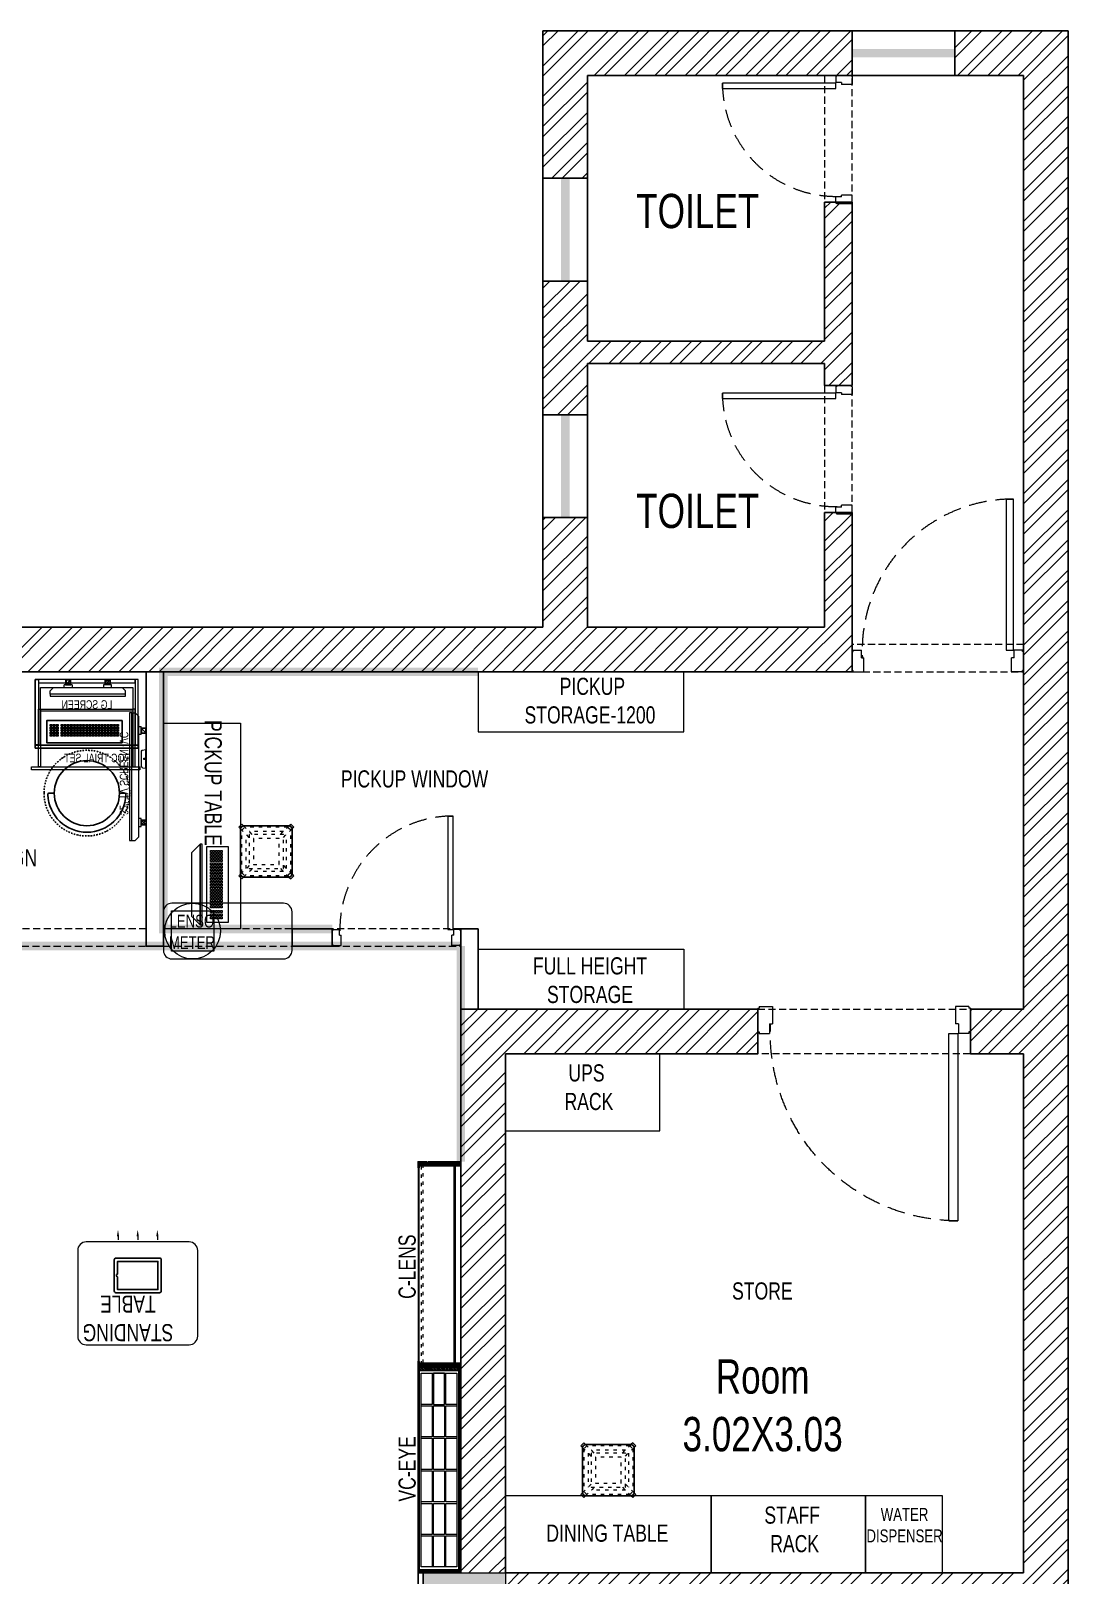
# Model space of a CAD drawing. Header units: feet. Extents: x 9587740 to 9600177, y -6873744 to -6856332.
# Drawn here: x 9594127 to 9600177, y -6865343 to -6856332 of the extents above; entities that cross this region are included whole.
import ezdxf
from ezdxf.enums import TextEntityAlignment as Align

# ---------------------------------------------------------------- set-up
doc = ezdxf.new("R2010")
doc.units = ezdxf.units.FT
doc.header["$LTSCALE"] = 33
doc.header["$MEASUREMENT"] = 0
for name, pattern in [('a_p6_plan_L18$0$HIDDEN', [0.375, 0.25, -0.125]), ('ACAD_ISO03W100', [30, 12, -18]), ('DASHDOT2', [0.5, 0.25, -0.125, 0, -0.125]), ('HIDDEN', [9.525, 6.35, -3.175]), ('HIDDEN2', [4.7625, 3.175, -1.5875])]:
    doc.linetypes.add(name, pattern=pattern)
for name, color, linetype, lineweight in [('A-COL', 243, 'Continuous', 9), ('column hatch', 5, 'Continuous', 0), ('Door', 2, 'Continuous', 13), ('Floor-Unit', 1, 'Continuous', 13), ('LENS-DIM', 252, 'Continuous', 5), ('LENS-DOOR', 34, 'Continuous', 20), ('LENS-FURNITURE', 13, 'Continuous', 9), ('LENS-PARTITION', 21, 'Continuous', 25), ('LENS-TEXT', 31, 'Continuous', 5), ('LENS_CURTAIN', 5, 'a_p6_plan_L18$0$HIDDEN', 9), ('LENS_PARTITION', 21, 'Continuous', 25), ('LK-EQPMT', 3, 'Continuous', 18), ('LK-FF&E FLOOR', 1, 'Continuous', 9), ('LK-FF&E WALL', 1, 'Continuous', 9), ('LK-FLUTTED FINISH', 20, 'Continuous', 30), ('LK-IT', 3, 'Continuous', 18), ('LK-MIRROR', 133, 'Continuous', 13), ('LK-TILES FINISH', 251, 'Continuous', 5), ('LN-ELEVATION-1', 81, 'Continuous', 25), ('LN-ELEVATION-2', 103, 'Continuous', 20), ('LN-ELEVATION-3', 125, 'Continuous', 18), ('LN-ELEVATION-4', 145, 'Continuous', 13), ('LN-ELEVATION-5', 167, 'Continuous', 5), ('LN-HATCH', 251, 'Continuous', 0), ('PLANO-CARPET', 3, 'Continuous', 18), ('PLANO-TXT', 252, 'Continuous', 5), ('TEXT', 1, 'Continuous', 0), ('TV', 92, 'Continuous', 18)]:
    doc.layers.add(name, color=color, linetype=linetype, lineweight=lineweight)
doc.layers.add('A-WALL', color=1, linetype='Continuous')
doc.styles.add('LK TXT', font='GILC____.TTF', dxfattribs={"height": 100})
doc.styles.get("Standard").update_dxf_attribs({"font": 'GILC____.TTF'})
pattern_1 = [(45, (7858054.0837, 3504049.203), (-4.4901280605, 4.4901280605), [])]

# ---------------------------------------------------------------- blocks, each defined once
blk = doc.blocks.new('CLENS 600 TYPE 6')
at = {"layer": 'LN-ELEVATION-1', "ltscale": 0.5}
blk.add_lwpolyline([(130, -225), (-130, -225, -0.414214), (-150, -205), (-150, 55, -0.414214), (-130, 75), (130, 75, -0.414214), (150, 55), (150, -205, -0.414214)], format="xyb", close=True, dxfattribs=at)
at = {"layer": 'LN-ELEVATION-3', "linetype": 'ACAD_ISO03W100', "ltscale": 0.05}
for p, q in [((-100, 7.3), (-142.4, 49.7)), ((-142.4, -199.7), (-142.4, 49.7)), ((-82.3, 25), (-124.7, 67.4)), ((124.7, 67.4), (-124.7, 67.4)), ((-117.4, -174.7), (-117.4, 24.7)), ((99.7, 42.4), (-99.7, 42.4)), ((82.3, 25), (124.7, 67.4)), ((100, 7.3), (142.4, 49.7)), ((117.4, -174.7), (117.4, 24.7)), ((142.4, -199.7), (142.4, 49.7)), ((-100, -157.3), (-142.4, -199.7)), ((-82.3, -175), (-124.7, -217.4)), ((82.3, -175), (124.7, -217.4)), ((100, -157.3), (142.4, -199.7)), ((124.7, -217.4), (-124.7, -217.4)), ((99.7, -192.4), (-99.7, -192.4))]:
    blk.add_line(p, q, dxfattribs=at)
for points in [[(-132.2, 74.9), (-124.7, 67.4), (-142.4, 49.7), (-149.9, 57.2)], [(132.2, 74.9), (124.7, 67.4), (142.4, 49.7), (149.9, 57.2)], [(-132.2, -224.9), (-124.7, -217.4), (-142.4, -199.7), (-149.9, -207.2)], [(132.2, -224.9), (124.7, -217.4), (142.4, -199.7), (149.9, -207.2)]]:
    blk.add_lwpolyline(points, dxfattribs=at)
for points in [[(100, -175), (-100, -175), (-100, 25), (100, 25)], [(75, -150), (-75, -150), (-75, 0), (75, 0)]]:
    blk.add_lwpolyline(points, close=True, dxfattribs=at)
at = {"layer": 'LN-ELEVATION-5', "ltscale": 0.5}
for points in [[(-149.9, 57.2), (-160.1, 67.4), (-142.4, 85.1), (-132.2, 74.9)], [(149.9, 57.2), (160.1, 67.4), (142.4, 85.1), (132.2, 74.9)], [(-149.9, -207.2), (-160.1, -217.4), (-142.4, -235.1), (-132.2, -224.9)], [(149.9, -207.2), (160.1, -217.4), (142.4, -235.1), (132.2, -224.9)]]:
    blk.add_lwpolyline(points, dxfattribs=at)
blk = doc.blocks.new('*U47')
at = {"layer": 'LENS-DOOR'}
for p, q in [((548096.6, 1779471.5), (548096.6, 1778589.6)), ((548096.6, 1779471.5), (548138.2, 1779471.5)), ((548138.2, 1778589.6), (548138.2, 1779471.5)), ((547197.3, 1778582.7), (547204.2, 1778582.7)), ((547197.3, 1778470.1), (547197.3, 1778582.7)), ((547204.2, 1778589.6), (547252.8, 1778589.6)), ((547204.2, 1778582.7), (547204.2, 1778589.6)), ((547252.8, 1778544.5), (547252.8, 1778589.6)), ((548096.6, 1778589.6), (548138.2, 1778589.6)), ((548190.3, 1778589.6), (548141.7, 1778589.6)), ((548141.7, 1778544.5), (548141.7, 1778589.6)), ((548190.3, 1778582.7), (548190.3, 1778589.6)), ((548197.3, 1778582.7), (548190.3, 1778582.7)), ((548197.3, 1778470.1), (548197.3, 1778582.7)), ((547252.8, 1778544.5), (547266.7, 1778544.5)), ((547266.7, 1778463.1), (547266.7, 1778544.5)), ((548127.8, 1778463.1), (548127.8, 1778544.5)), ((548141.7, 1778544.5), (548127.8, 1778544.5)), ((547197.3, 1778470.1), (547204.2, 1778470.1)), ((547204.2, 1778463.1), (547204.2, 1778470.1)), ((547204.2, 1778463.1), (547266.7, 1778463.1)), ((548190.3, 1778463.1), (548127.8, 1778463.1)), ((548190.3, 1778463.1), (548190.3, 1778470.1)), ((548197.3, 1778470.1), (548190.3, 1778470.1))]:
    blk.add_line(p, q, dxfattribs=at)
at = {"layer": 'LENS-DOOR', "color": 7, "linetype": 'HIDDEN2'}
blk.add_ellipse((548138.2, 1778589.6), major_axis=(-881.9, 0), ratio=1, start_param=-1.570791, end_param=0.051209, dxfattribs=at)
blk = doc.blocks.new('*U40')
at = {"layer": 'LENS-DOOR'}
for p, q in [((548121.7, 1779235.3), (548121.7, 1778573.8)), ((548121.7, 1779235.3), (548153, 1779235.3)), ((548153, 1778573.8), (548153, 1779235.3)), ((547447.3, 1778568.6), (547452.5, 1778568.6)), ((547447.3, 1778484.1), (547447.3, 1778568.6)), ((547452.5, 1778573.8), (547488.9, 1778573.8)), ((547452.5, 1778568.6), (547452.5, 1778573.8)), ((547488.9, 1778539.9), (547488.9, 1778573.8)), ((548121.7, 1778573.8), (548153, 1778573.8)), ((548192.1, 1778573.8), (548155.6, 1778573.8)), ((548155.6, 1778539.9), (548155.6, 1778573.8)), ((548192.1, 1778568.6), (548192.1, 1778573.8)), ((548197.3, 1778568.6), (548192.1, 1778568.6)), ((548197.3, 1778484.1), (548197.3, 1778568.6)), ((547447.3, 1778484.1), (547452.5, 1778484.1)), ((547452.5, 1778478.9), (547452.5, 1778484.1)), ((547452.5, 1778478.9), (547499.3, 1778478.9)), ((547488.9, 1778539.9), (547499.3, 1778539.9)), ((547499.3, 1778478.9), (547499.3, 1778539.9)), ((548145.2, 1778478.9), (548145.2, 1778539.9)), ((548155.6, 1778539.9), (548145.2, 1778539.9)), ((548192.1, 1778478.9), (548145.2, 1778478.9)), ((548192.1, 1778478.9), (548192.1, 1778484.1)), ((548197.3, 1778484.1), (548192.1, 1778484.1))]:
    blk.add_line(p, q, dxfattribs=at)
at = {"layer": 'LENS-DOOR', "color": 7, "linetype": 'HIDDEN2'}
blk.add_ellipse((548153, 1778573.8), major_axis=(-661.5, 0), ratio=1, start_param=-1.570791, end_param=0.051209, dxfattribs=at)
blk = doc.blocks.new('*U44')
at = {"layer": 'LENS-DOOR'}
for p, q in [((548072.4, 1779698.4), (548072.4, 1778604.8)), ((548072.4, 1779698.4), (548124.1, 1779698.4)), ((548124.1, 1778604.8), (548124.1, 1779698.4)), ((546957.3, 1778596.2), (546965.9, 1778596.2)), ((546957.3, 1778456.5), (546957.3, 1778596.2)), ((546965.9, 1778604.8), (547026.2, 1778604.8)), ((546965.9, 1778596.2), (546965.9, 1778604.8)), ((547026.2, 1778548.8), (547026.2, 1778604.8)), ((548072.4, 1778604.8), (548124.1, 1778604.8)), ((548188.7, 1778604.8), (548128.4, 1778604.8)), ((548128.4, 1778548.8), (548128.4, 1778604.8)), ((548188.7, 1778596.2), (548188.7, 1778604.8)), ((548197.3, 1778596.2), (548188.7, 1778596.2)), ((548197.3, 1778456.5), (548197.3, 1778596.2)), ((547026.2, 1778548.8), (547043.4, 1778548.8)), ((547043.4, 1778447.9), (547043.4, 1778548.8)), ((548111.2, 1778447.9), (548111.2, 1778548.8)), ((548128.4, 1778548.8), (548111.2, 1778548.8)), ((546957.3, 1778456.5), (546965.9, 1778456.5)), ((546965.9, 1778447.9), (546965.9, 1778456.5)), ((546965.9, 1778447.9), (547043.4, 1778447.9)), ((548188.7, 1778447.9), (548111.2, 1778447.9)), ((548188.7, 1778447.9), (548188.7, 1778456.5)), ((548197.3, 1778456.5), (548188.7, 1778456.5))]:
    blk.add_line(p, q, dxfattribs=at)
at = {"layer": 'LENS-DOOR', "color": 7, "linetype": 'HIDDEN2'}
blk.add_ellipse((548124.1, 1778604.8), major_axis=(-1093.6, 0), ratio=1, start_param=-1.570791, end_param=0.051209, dxfattribs=at)
blk = doc.blocks.new('A$Ced7cbed3')
at = {"layer": 'column hatch'}
h = blk.add_hatch(color=8, dxfattribs=at)
h.dxf.hatch_style = 1
h.paths.add_polyline_path([(-5547.3, 3367.6), (-6047.3, 3367.6), (-6047.3, 3087.6), (-5547.3, 3087.6)])
h.paths.add_polyline_path([(3107.7, 3367.6), (2627.7, 3367.6), (2627.7, 3087.6), (3107.7, 3087.6)])
h.paths.add_polyline_path([(-5557.3, -2154.4), (-6047.3, -2154.4), (-6047.3, -2414.4), (-5557.3, -2414.4)])
h.paths.add_polyline_path([(52.7, -2154.4), (-687.3, -2154.4), (-687.3, -2414.4), (52.7, -2414.4)])
h.paths.add_polyline_path([(3107.7, -2154.4), (2847.7, -2154.4), (2847.7, -2414.4), (3107.7, -2414.4)])
at = {"layer": 'LN-HATCH'}
h = blk.add_hatch(dxfattribs=at)
h.set_pattern_fill('ANSI32', color=256, scale=333, angle=180)
h.set_pattern_definition([(225, (-11393600.74, 5501111.13), (88.2999593, -88.2999593), []), (225, (-11393659.6, 5501111.13), (88.2999593, -88.2999593), [])])
h.paths.add_polyline_path([(-5787.3, 3087.6), (-6047.3, 3087.6), (-6047.3, -2154.4), (-5787.3, -2154.4)])
h.paths.add_polyline_path([(5129.7, 9545.6), (5034.9, 9545.6), (5034.9, 9555.6), (4969.7, 9555.6), (4969.7, 8885.6), (3586.7, 8885.6), (3586.7, 9525.6), (3326.7, 9525.6), (3326.7, 8885.6), (-6047.3, 8885.6), (-6047.3, 3367.6), (-5787.3, 3367.6), (-5787.3, 8625.6), (5129.7, 8625.6), (5129.7, 8745.2)])
h.paths.add_polyline_path([(3107.7, 6397.6), (4579.7, 6397.6), (4579.7, 6657.6), (2847.7, 6657.6), (2847.7, 3367.6), (3107.7, 3367.6)], flags=17)
h.paths.add_polyline_path([(6389.7, 12365.6), (5729.7, 12365.6), (5729.7, 12105.6), (6129.7, 12105.6), (6129.7, 6657.6), (5819.7, 6657.6), (5819.7, 6397.6), (6129.7, 6397.6), (6129.7, 3367.6), (3107.7, 3367.6), (3107.7, 3087.6), (6389.7, 3087.6)])
h.paths.add_polyline_path([(3586.7, 12105.6), (5129.7, 12105.6), (5129.7, 12365.6), (3326.7, 12365.6), (3326.7, 11505.6), (3586.7, 11505.6)], flags=17)
h.paths.add_polyline_path([(3586.7, 10905.6), (3326.7, 10905.6), (3326.7, 10125.6), (3586.7, 10125.6), (3586.7, 10425.6), (4969.7, 10425.6), (4969.7, 10295.6), (5129.7, 10295.6), (5129.7, 11355.6), (5034.9, 11355.6), (5034.9, 11365.6), (4969.7, 11365.6), (4969.7, 10555.6), (3586.7, 10555.6)], flags=17)
at = {"layer": 'A-COL'}
blk.add_lwpolyline([(3107.7, 3087.6), (2627.7, 3087.6), (2627.7, 3367.6), (3107.7, 3367.6)], close=True, dxfattribs=at)
at = {"layer": 'A-WALL'}
for p, q in [((3326.7, 11505.6), (3326.7, 12365.6)), ((5129.7, 12365.6), (3326.7, 12365.6)), ((5129.7, 12105.6), (5129.7, 12365.6)), ((5129.7, 12365.6), (5729.7, 12365.6)), ((6389.7, 12365.6), (5729.7, 12365.6)), ((5729.7, 12105.6), (5729.7, 12365.6)), ((6389.7, 3087.6), (6389.7, 12365.6)), ((3586.7, 11505.6), (3586.7, 12105.6)), ((5129.7, 12105.6), (3586.7, 12105.6)), ((5129.7, 12105.6), (5729.7, 12105.6)), ((6129.7, 12105.6), (5729.7, 12105.6)), ((6129.7, 6657.6), (6129.7, 12105.6)), ((3586.7, 11505.6), (3326.7, 11505.6)), ((3326.7, 10905.6), (3326.7, 11505.6)), ((3586.7, 10905.6), (3586.7, 11505.6)), ((4969.7, 10555.6), (4969.7, 11365.6)), ((5129.7, 11365.6), (4969.7, 11365.6)), ((5129.7, 10295.6), (5129.7, 11365.6)), ((3326.7, 10125.6), (3326.7, 10905.6)), ((3586.7, 10905.6), (3326.7, 10905.6)), ((3586.7, 10555.6), (3586.7, 10905.6)), ((4969.7, 10555.6), (3586.7, 10555.6)), ((3586.7, 10125.6), (3586.7, 10425.6)), ((4969.7, 10425.6), (3586.7, 10425.6)), ((4969.7, 10295.6), (4969.7, 10425.6)), ((5129.7, 10295.6), (4969.7, 10295.6)), ((3586.7, 10125.6), (3326.7, 10125.6)), ((3326.7, 9525.6), (3326.7, 10125.6)), ((3586.7, 9525.6), (3586.7, 10125.6)), ((4969.7, 8885.6), (4969.7, 9555.6)), ((5129.7, 9555.6), (4969.7, 9555.6)), ((5129.7, 8625.6), (5129.7, 9555.6)), ((3326.7, 8885.6), (3326.7, 9525.6)), ((3586.7, 9525.6), (3326.7, 9525.6)), ((3586.7, 8885.6), (3586.7, 9525.6)), ((3326.7, 8885.6), (-6047.3, 8885.6)), ((4969.7, 8885.6), (3586.7, 8885.6)), ((5129.7, 8625.6), (-5787.3, 8625.6)), ((2847.7, 3367.6), (2847.7, 6657.6)), ((2847.7, 6657.6), (4579.7, 6657.6)), ((4579.7, 6397.6), (4579.7, 6657.6)), ((5819.7, 6657.6), (6129.7, 6657.6)), ((5819.7, 6397.6), (5819.7, 6657.6)), ((3107.7, 3367.6), (3107.7, 6397.6)), ((3107.7, 6397.6), (4579.7, 6397.6)), ((5819.7, 6397.6), (6129.7, 6397.6)), ((6129.7, 3367.6), (6129.7, 6397.6)), ((3107.7, 3367.6), (6129.7, 3367.6))]:
    blk.add_line(p, q, dxfattribs=at)
at = {"layer": 'A-WALL', "const_width": 50}
for points in [[(5129.7, 12235.6), (5729.7, 12235.6)], [(3456.7, 11505.6), (3456.7, 10905.6)], [(3456.7, 10125.6), (3456.7, 9525.6)]]:
    blk.add_lwpolyline(points, dxfattribs=at)
at = {"layer": 'LENS_CURTAIN', "ltscale": 5}
for points in [[(4969.7, 11365.6), (5129.7, 11365.6), (5129.7, 12105.6), (4969.7, 12105.6)], [(4969.7, 9555.6), (5129.7, 9555.6), (5129.7, 10295.6), (4969.7, 10295.6)], [(5129.7, 8785.6), (5129.7, 8625.6), (6129.7, 8625.6), (6129.7, 8785.6)], [(4579.7, 6397.6), (4579.7, 6657.6), (5819.7, 6657.6), (5819.7, 6397.6)]]:
    blk.add_lwpolyline(points, close=True, dxfattribs=at)
at = {"layer": 'Door', "rotation": 90}
for p in [(1783608.7, -536091.6), (1783608.7, -537901.6)]:
    blk.add_blockref('*U40', p, dxfattribs=at)
at = {"layer": 'Door'}
blk.add_blockref('*U47', (-542067.5, -1769837.5), dxfattribs=at)
at = {"layer": 'Door', "xscale": -1, "rotation": 180}
blk.add_blockref('*U44', (-542377.5, 1785120.7), dxfattribs=at)
at = {"layer": 'TEXT'}
for s, p in [('TOILET', (4229.2, 11214.6)), ('TOILET', (4229.2, 9465)), ('Room', (4607.9, 4414.1)), ('3.02X3.03', (4607.9, 4077.9))]:
    blk.add_text(s, height=200, dxfattribs=at).set_placement(p, align=Align.CENTER)
blk = doc.blocks.new('VC HD 1200')
at = {"layer": 'LN-HATCH', "ltscale": 0.5}
h = blk.add_hatch(dxfattribs=at)
h.set_pattern_fill('ANSI31', color=256, scale=2)
h.set_pattern_definition([(45, (3760859.753, 1795248.936), (-4.490128061, 4.490128061), [])])
h.paths.add_polyline_path([(-1200, 250), (-1200, 60), (-1194, 60), (-1194, 50), (-1200, 50), (-1200, 6), (-1182, 6), (-1182, 250)])
h = blk.add_hatch(dxfattribs=at)
h.set_pattern_fill('ANSI31', color=256, scale=2)
h.set_pattern_definition(pattern_1)
h.paths.add_polyline_path([(0, 250), (0, 60), (-6, 60), (-6, 50), (0, 50), (0, 6), (-18, 6), (-18, 250)])
h = blk.add_hatch(dxfattribs=at)
h.set_pattern_fill('ANSI31', color=256, scale=2)
h.set_pattern_definition([(45, (7858047.0837, 3504049.203), (-4.4901280605, 4.4901280605), [])])
h.paths.add_polyline_path([(-1165, 6), (-1165, 0), (-1200, 0), (-1200, 6)])
h = blk.add_hatch(dxfattribs=at)
h.set_pattern_fill('ANSI31', color=256, scale=2)
h.set_pattern_definition(pattern_1)
h.paths.add_polyline_path([(-28, 6), (-28, 0), (0, 0), (0, 6)])
at = {"layer": 'LN-ELEVATION-1', "ltscale": 0.5}
for points in [[(-1200, 250), (-1200, 60), (-1194, 60), (-1194, 50), (-1200, 50), (-1200, 6), (-1182, 6), (-1182, 250)], [(-18, 238), (-1182, 238), (-1182, 244), (-18, 244)], [(0, 250), (0, 60), (-6, 60), (-6, 50), (0, 50), (0, 6), (-18, 6), (-18, 250)], [(-1165, 6), (-1165, 0), (-1200, 0), (-1200, 6)], [(-35, 6), (-35, 0), (0, 0), (0, 6)]]:
    blk.add_lwpolyline(points, close=True, dxfattribs=at)
at = {"layer": 'LN-ELEVATION-3', "ltscale": 0.5}
for p, q in [((-1182, 250), (-18, 250)), ((-1165, 6), (-35, 6)), ((-35, 0), (-1165, 0))]:
    blk.add_line(p, q, dxfattribs=at)
for points in [[(-1165, 226), (-35, 226), (-35, 18), (-1165, 18)], [(-1165, 226), (-983.3, 226), (-983.3, 162), (-1165, 162)], [(-975.3, 226), (-793.7, 226), (-793.7, 162), (-975.3, 162)], [(-785.7, 226), (-604, 226), (-604, 162), (-785.7, 162)], [(-596, 226), (-414.3, 226), (-414.3, 162), (-596, 162)], [(-406.3, 226), (-224.7, 226), (-224.7, 162), (-406.3, 162)], [(-216.7, 226), (-35, 226), (-35, 162), (-216.7, 162)], [(-1165, 90), (-983.3, 90), (-983.3, 154), (-1165, 154)], [(-975.3, 154), (-793.7, 154), (-793.7, 90), (-975.3, 90)], [(-785.7, 154), (-604, 154), (-604, 90), (-785.7, 90)], [(-596, 154), (-414.3, 154), (-414.3, 90), (-596, 90)], [(-406.3, 154), (-224.7, 154), (-224.7, 90), (-406.3, 90)], [(-216.7, 154), (-35, 154), (-35, 90), (-216.7, 90)], [(-1165, 82), (-983.3, 82), (-983.3, 18), (-1165, 18)], [(-975.3, 82), (-793.7, 82), (-793.7, 18), (-975.3, 18)], [(-785.7, 82), (-604, 82), (-604, 18), (-785.7, 18)], [(-596, 82), (-414.3, 82), (-414.3, 18), (-596, 18)], [(-406.3, 82), (-224.7, 82), (-224.7, 18), (-406.3, 18)], [(-216.7, 82), (-35, 82), (-35, 18), (-216.7, 18)]]:
    blk.add_lwpolyline(points, close=True, dxfattribs=at)
blk = doc.blocks.new('JJ SH 1200')
at = {"layer": 'LN-HATCH', "ltscale": 0.5}
h = blk.add_hatch(dxfattribs=at)
h.set_pattern_fill('ANSI31', color=256, scale=2)
h.set_pattern_definition([(45, (4097187.331, 1708800.267), (-4.4901280605, 4.4901280605), [])])
h.paths.add_polyline_path([(792.1, 220), (792.1, 30), (786.1, 30), (786.1, 20), (792.1, 20), (792.1, -24), (767.1, -24), (767.1, 220)])
h.paths.add_polyline_path([(-382.9, 180), (767.1, 180), (767.1, 186), (-382.9, 186)])
h.paths.add_polyline_path([(757.1, -24), (757.1, -30), (792.1, -30), (792.1, -24)])
h.paths.add_polyline_path([(-407.9, 220), (-407.9, 30), (-401.9, 30), (-401.9, 20), (-407.9, 20), (-407.9, -24), (-382.9, -24), (-382.9, 220)])
h.paths.add_polyline_path([(-372.9, -24), (-372.9, -30), (-407.9, -30), (-407.9, -24)])
at = {"layer": 'LN-ELEVATION-1', "ltscale": 0.5}
for points in [[(-407.9, 220), (-407.9, 30), (-401.9, 30), (-401.9, 20), (-407.9, 20), (-407.9, -24), (-382.9, -24), (-382.9, 220)], [(-382.9, 180), (767.1, 180), (767.1, 186), (-382.9, 186)], [(792.1, 220), (792.1, 30), (786.1, 30), (786.1, 20), (792.1, 20), (792.1, -24), (767.1, -24), (767.1, 220)], [(-372.9, -24), (-372.9, -30), (-407.9, -30), (-407.9, -24)], [(757.1, -24), (757.1, -30), (792.1, -30), (792.1, -24)]]:
    blk.add_lwpolyline(points, close=True, dxfattribs=at)
at = {"layer": 'LN-ELEVATION-3', "ltscale": 0.5}
for p, q in [((767.1, 220), (-382.9, 220)), ((757.1, -24), (-372.9, -24)), ((-372.9, -30), (757.1, -30))]:
    blk.add_line(p, q, dxfattribs=at)
at = {"layer": 'LN-ELEVATION-4', "linetype": 'ACAD_ISO03W100', "ltscale": 0.05}
blk.add_lwpolyline([(767.1, 0), (-382.9, 0), (-382.9, -12), (767.1, -12)], close=True, dxfattribs=at)
blk = doc.blocks.new('*U23')
at = {"layer": 'LK-EQPMT', "ltscale": 12}
blk.add_lwpolyline([(6, 4.9), (-6, 4.9), (-6, -4.9), (6, -4.9)], close=True, dxfattribs=at)
blk = doc.blocks.new('*U24')
at = {"color": 0, "linetype": 'ByBlock', "lineweight": -2}
for p in [(0, 0), (18, 0), (35.9, 0), (53.9, 0), (71.8, 0), (89.8, 0), (107.8, 0), (125.7, 0), (143.7, 0), (161.6, 0), (179.6, 0), (197.6, 0), (215.5, 0), (233.5, 0), (251.4, 0), (269.4, 0), (287.4, 0), (305.3, 0), (323.3, 0), (0, -14.7), (0, -29.5), (0, -44.2), (0, -59), (18, -14.7), (18, -29.5), (18, -44.2), (18, -59), (35.9, -14.7), (35.9, -29.5), (35.9, -44.2), (35.9, -59), (53.9, -14.7), (53.9, -29.5), (53.9, -44.2), (53.9, -59), (71.8, -14.7), (71.8, -29.5), (71.8, -44.2), (71.8, -59), (89.8, -14.7), (89.8, -29.5), (89.8, -44.2), (89.8, -59), (107.8, -14.7), (107.8, -29.5), (107.8, -44.2), (107.8, -59), (125.7, -14.7), (125.7, -29.5), (125.7, -44.2), (125.7, -59), (143.7, -14.7), (143.7, -29.5), (143.7, -44.2), (143.7, -59), (161.6, -14.7), (161.6, -29.5), (161.6, -44.2), (161.6, -59), (179.6, -14.7), (179.6, -29.5), (179.6, -44.2), (179.6, -59), (197.6, -14.7), (197.6, -29.5), (197.6, -44.2), (197.6, -59), (215.5, -14.7), (215.5, -29.5), (215.5, -44.2), (215.5, -59), (233.5, -14.7), (233.5, -29.5), (233.5, -44.2), (233.5, -59), (251.4, -14.7), (251.4, -29.5), (251.4, -44.2), (251.4, -59), (269.4, -14.7), (269.4, -29.5), (269.4, -44.2), (269.4, -59), (287.4, -14.7), (287.4, -29.5), (287.4, -44.2), (287.4, -59), (305.3, -14.7), (305.3, -29.5), (305.3, -44.2), (305.3, -59), (323.3, -14.7), (323.3, -29.5), (323.3, -44.2), (323.3, -59)]:
    blk.add_blockref('*U23', p, dxfattribs=at)
blk = doc.blocks.new('*U21')
at = {"layer": 'LK-EQPMT', "ltscale": 12}
blk.add_lwpolyline([(6, 4.9), (-6, 4.9), (-6, -4.9), (6, -4.9)], close=True, dxfattribs=at)
blk = doc.blocks.new('*U22')
at = {"color": 0, "linetype": 'ByBlock', "lineweight": -2}
for p in [(0, 0), (18, 0), (35.9, 0), (0, -14.7), (0, -29.5), (0, -44.2), (0, -59), (18, -14.7), (18, -29.5), (18, -44.2), (18, -59), (35.9, -14.7), (35.9, -29.5), (35.9, -44.2), (35.9, -59)]:
    blk.add_blockref('*U21', p, dxfattribs=at)
blk = doc.blocks.new('*U17')
at = {"ltscale": 12}
blk.add_lwpolyline([(8, 0), (8, 129.1), (448, 129.1), (448, 0)], close=True, dxfattribs=at)
for name, p in [('*U24', (35.2, 101.6)), ('*U22', (386.6, 101.6))]:
    blk.add_blockref(name, p)
blk = doc.blocks.new('Pickup table PC')
at = {"layer": 'LN-ELEVATION-2', "ltscale": 0.5}
for points in [[(470, 50), (0, 50), (0, 62), (470, 62)], [(420, 0), (50, 0), (0, 50), (470, 50)]]:
    blk.add_lwpolyline(points, close=True, dxfattribs=at)
blk = doc.blocks.new('Standing Table 700X600')
at = {"layer": 'LN-ELEVATION-1', "linetype": 'ByBlock', "lineweight": -2}
for p, q in [((-114.7, -32.3), (-114.7, -12)), ((0, -32.3), (0, -12)), ((114.7, -32.3), (114.7, -12))]:
    blk.add_line(p, q, dxfattribs=at)
at = {"layer": 'LN-ELEVATION-1'}
for points in [[(-127.2, 94.5), (126.8, 94.5, 0.414214), (136.8, 104.5), (136.8, 286.5, 0.414214), (126.8, 296.5), (-127.2, 296.5, 0.414214), (-137.2, 286.5), (-137.2, 104.5, 0.414214)], [(117.2, 186), (117.2, 113.5), (-117.8, 113.5), (-117.8, 277.5), (117.2, 277.5), (117.2, 205, 0.327538), (118.6, 203.1, -0.733799), (118.6, 187.9, 0.327538)]]:
    blk.add_lwpolyline(points, format="xyb", close=True, dxfattribs=at)
at = {"layer": 'LN-ELEVATION-1', "linetype": 'ByBlock', "lineweight": -2}
for points in [[(-108.1, -32.3), (-121.4, -32.3), (-114.7, -72.3)], [(6.7, -32.3), (-6.7, -32.3), (0, -72.3)], [(121.4, -32.3), (108.1, -32.3), (114.7, -72.3)]]:
    blk.add_solid(points, dxfattribs=at)
at = {"layer": 'LN-ELEVATION-2'}
blk.add_lwpolyline([(-300, 0), (300, 0, 0.414214), (350, 50), (350, 550, 0.414214), (300, 600), (-300, 600, 0.414214), (-350, 550), (-350, 50, 0.414214)], format="xyb", close=True, dxfattribs=at)
at = {"layer": 'LENS-TEXT', "color": 7, "linetype": 'Continuous', "ltscale": 3, "insert": (56.8, 445.9), "char_height": 100, "width": 783.964, "attachment_point": 5, "style": 'LK TXT'}
blk.add_mtext('STANDING TABLE', dxfattribs=at)
blk = doc.blocks.new('TRIAL SET ROC')
at = {"layer": 'LENS-DIM', "ltscale": 0.5}
for points in [[(-400.4, -364.3), (-430.4, -364.3)], [(169.6, -364.3), (139.6, -364.3)]]:
    blk.add_lwpolyline(points, dxfattribs=at)
at = {"layer": 'LENS-FURNITURE'}
blk.add_lwpolyline([(-430.4, 18), (169.6, 18), (169.6, -382.3), (-430.4, -382.3)], close=True, dxfattribs=at)
at = {"layer": 'LENS-FURNITURE', "color": 146}
for points in [[(-412.4, -153.6), (-400.4, -153.6), (-400.4, -490.6), (-412.4, -490.6)], [(139.6, -153.6), (-400.4, -153.6), (-400.4, -165.6), (139.6, -165.6)], [(151.6, -153.6), (139.6, -153.6), (139.6, -490.6), (151.6, -490.6)], [(192.1, -490.6), (-440.9, -490.6), (-440.9, -508.6), (192.1, -508.6)]]:
    blk.add_lwpolyline(points, close=True, dxfattribs=at)
at = {"layer": 'LN-ELEVATION-2'}
for points in [[(-430.4, 18), (-412.4, 18), (-412.4, -362.3), (-430.4, -362.3)], [(-412.4, 18), (151.6, 18), (151.6, 0), (-412.4, 0)], [(169.6, 18), (151.6, 18), (151.6, -362.3), (169.6, -362.3)], [(169.6, -364.3), (-430.4, -364.3), (-430.4, -382.3), (169.6, -382.3)], [(169.6, -382.3), (-430.4, -382.3), (-430.4, -364.3), (169.6, -364.3)]]:
    blk.add_lwpolyline(points, close=True, dxfattribs=at)
at = {"layer": 'LN-ELEVATION-2', "linetype": 'HIDDEN', "ltscale": 100}
blk.add_lwpolyline([(-400.4, -364.3), (139.6, -364.3), (139.6, -27.4), (-400.4, -27.4)], close=True, dxfattribs=at)
at = {"insert": (-386.9, -414.1), "char_height": 50, "attachment_point": 1}
blk.add_mtext_dynamic_manual_height_columns('ROC TRIAL SET', width=625.228, gutter_width=500, heights=[0], dxfattribs=at)
blk = doc.blocks.new('CLINIC SCREEN')
at = {"layer": 'TV', "ltscale": 12}
for p, q in [((-220, -19.4), (-200.6, 0)), ((200.6, 0), (-200.6, 0)), ((-138.5, 0), (-138.5, 15.5)), ((-138.5, 15.5), (-92, 15.5)), ((-92, 15.5), (-92, 0)), ((92, 15.5), (92, 0)), ((92, 15.5), (138.5, 15.5)), ((138.5, 0), (138.5, 15.5)), ((220, -19.4), (200.6, 0)), ((-220, -38.8), (-220, -19.4)), ((220, -38.8), (220, -19.4))]:
    blk.add_line(p, q, dxfattribs=at)
at = {"layer": 'TV'}
for p, q in [((-103.1, 42.9), (-127.4, 18.6)), ((-127.4, 42.9), (-103.1, 18.6)), ((102.7, 42.9), (127, 18.6))]:
    blk.add_line(p, q, dxfattribs=at)
for points in [[(-130.4, 15.5), (-100.1, 15.5), (-100.1, 45.9), (-130.4, 45.9)], [(-127.4, 18.6), (-103.1, 18.6), (-103.1, 42.9), (-127.4, 42.9)], [(130, 15.5), (99.7, 15.5), (99.7, 45.9), (130, 45.9)], [(127, 18.6), (102.7, 18.6), (102.7, 42.9), (127, 42.9)]]:
    blk.add_lwpolyline(points, close=True, dxfattribs=at)
at = {"layer": 'TV', "ltscale": 12}
blk.add_lwpolyline([(-220, -51.7), (-220, -38.8), (220, -38.8), (220, -51.7)], close=True, dxfattribs=at)
at = {"layer": 'Floor-Unit', "color": 0, "ltscale": 2, "insert": (5.2, -100.4), "char_height": 50, "attachment_point": 5}
blk.add_mtext_dynamic_manual_height_columns('LG SCREEN', width=466.48, gutter_width=12.5, heights=[0], dxfattribs=at)
blk = doc.blocks.new('DOCTOR STOOL')
at = {"layer": 'LN-ELEVATION-1', "ltscale": 100}
blk.add_lwpolyline([(228, 37.8), (228, 9.1, -0.426474), (218.5, 0, -0.959166), (218.5, 455.6, -0.426474), (228, 446.5), (228, 417.8)], format="xyb", dxfattribs=at)
at = {"layer": 'LN-ELEVATION-1', "linetype": 'DASHDOT2'}
blk.add_circle((228, 227.8), 250, dxfattribs=at)
at = {"layer": 'LN-ELEVATION-1', "ltscale": 100}
blk.add_circle((228, 227.8), 190, dxfattribs=at)
blk = doc.blocks.new('32INCH VC FOR CLINIC')
at = {"layer": 'LK-EQPMT', "ltscale": 12}
for p, q in [((0, 90.3), (19.4, 109.7)), ((0, 70.9), (0, 90.3)), ((725.6, 109.7), (19.4, 109.7)), ((81.5, 109.7), (81.5, 125.2)), ((81.5, 125.2), (128, 125.2)), ((128, 125.2), (128, 109.7)), ((617, 125.2), (617, 109.7)), ((617, 125.2), (663.5, 125.2)), ((663.5, 109.7), (663.5, 125.2)), ((745, 90.3), (725.6, 109.7)), ((745, 70.9), (745, 90.3))]:
    blk.add_line(p, q, dxfattribs=at)
at = {"layer": 'LK-EQPMT'}
for p, q in [((116.9, 152.6), (92.6, 128.3)), ((92.6, 152.6), (116.9, 128.3)), ((627.7, 152.6), (652, 128.3))]:
    blk.add_line(p, q, dxfattribs=at)
for points in [[(89.6, 125.2), (119.9, 125.2), (119.9, 155.6), (89.6, 155.6)], [(92.6, 128.3), (116.9, 128.3), (116.9, 152.6), (92.6, 152.6)], [(655, 125.2), (624.7, 125.2), (624.7, 155.6), (655, 155.6)], [(652, 128.3), (627.7, 128.3), (627.7, 152.6), (652, 152.6)]]:
    blk.add_lwpolyline(points, close=True, dxfattribs=at)
at = {"layer": 'LK-EQPMT', "ltscale": 12}
blk.add_lwpolyline([(0, 58), (0, 70.9), (745, 70.9), (745, 58)], close=True, dxfattribs=at)
at = {"layer": 'LENS-TEXT', "color": 0, "ltscale": 2, "insert": (391.2, 25.6), "char_height": 50, "attachment_point": 5}
blk.add_mtext_dynamic_manual_height_columns('32" TV SCREEN -VC', width=466.48, gutter_width=12.5, heights=[0], dxfattribs=at)
blk = doc.blocks.new('A$C142a10c7')
at = {"color": 7, "linetype": 'Continuous', "lineweight": 0}
for p, q in [((3, 22.3), (0, 5)), ((0, 5), (0, 0)), ((8.7, 28.4), (3.6, 23.4)), ((50.7, 5), (57.7, 5)), ((58.2, 5), (63, 5)), ((99.8, 28.4), (104.9, 23.4)), ((105.4, 22.3), (108.5, 5)), ((108.5, 5), (108.5, 0))]:
    blk.add_line(p, q, dxfattribs=at)
for points in [[(0, 5), (0, 5), (0.2, 5), (0.4, 5), (0.7, 5), (1, 5), (1.5, 5), (2, 5), (2.6, 5), (3.3, 5), (4, 5), (4.9, 5), (5.8, 5), (6.8, 5), (7.8, 5), (8.9, 5), (10.1, 5), (11.3, 5), (12.7, 5), (14, 5), (15.4, 5), (16.9, 5), (18.4, 5), (20, 5), (21.6, 5), (23.3, 5), (25, 5), (26.8, 5), (28.5, 5), (30.3, 5), (32.2, 5), (34, 5), (35.9, 5), (37.8, 5), (39.7, 5), (41.6, 5), (43.6, 5), (45.5, 5)], [(0, 5), (0, 5), (0.2, 5), (0.4, 5), (0.7, 5), (1, 5), (1.5, 5), (2, 5), (2.6, 5), (3.3, 5), (4, 5), (4.9, 5), (5.8, 5), (6.8, 5), (7.8, 5), (8.9, 5), (10.1, 5), (11.3, 5), (12.7, 5), (14, 5), (15.4, 5), (16.9, 5), (18.4, 5), (20, 5), (21.6, 5), (23.3, 5), (25, 5), (26.8, 5), (28.5, 5), (30.3, 5), (32.2, 5), (34, 5), (35.9, 5), (37.8, 5), (39.7, 5), (41.6, 5), (43.6, 5), (45.5, 5), (50.2, 5)], [(0, 0), (0, 0), (0.2, 0), (0.4, 0), (0.7, 0), (1, 0), (1.5, 0), (2, 0), (2.6, 0), (3.3, 0), (4, 0), (4.9, 0), (5.8, 0), (6.8, 0), (7.8, 0), (8.9, 0), (10.1, 0), (11.3, 0), (12.7, 0), (14, 0), (15.4, 0), (16.9, 0), (18.4, 0), (20, 0), (21.6, 0), (23.3, 0), (25, 0), (26.8, 0), (28.5, 0), (30.3, 0), (32.2, 0), (34, 0), (35.9, 0), (37.8, 0), (39.7, 0), (41.6, 0), (43.6, 0), (45.5, 0)], [(10.1, 29), (10.1, 29), (10.2, 29), (10.5, 29), (10.8, 29), (11.1, 29), (11.6, 29), (12.1, 29), (12.8, 29), (13.5, 29), (14.2, 29), (15.1, 29), (16, 29), (17, 29), (18.1, 29), (19.2, 29), (20.4, 29), (21.7, 29), (23, 29), (24.4, 29), (25.8, 29), (27.3, 29), (28.8, 29), (30.3, 29), (31.9, 29), (33.5, 29), (35.2, 29), (36.9, 29), (38.6, 29), (40.3, 29), (42, 29), (43.8, 29), (45.5, 29), (63, 29), (64.7, 29), (66.5, 29), (68.2, 29), (69.9, 29), (71.6, 29), (73.3, 29), (74.9, 29), (76.5, 29), (78.1, 29), (79.7, 29), (81.2, 29), (82.7, 29), (84.1, 29), (85.5, 29), (86.8, 29), (88, 29), (89.2, 29), (90.4, 29), (91.4, 29), (92.5, 29), (93.4, 29), (94.2, 29), (95, 29), (95.7, 29), (96.4, 29), (96.9, 29), (97.3, 29), (97.7, 29), (98, 29), (98.3, 29), (98.4, 29), (98.4, 29)], [(45.5, 5), (63, 5), (64.9, 5), (66.8, 5), (68.8, 5), (70.7, 5), (72.6, 5), (74.4, 5), (76.3, 5), (78.1, 5), (79.9, 5), (81.7, 5), (83.5, 5), (85.2, 5), (86.8, 5), (88.5, 5), (90, 5), (91.6, 5), (93, 5), (94.5, 5), (95.8, 5), (97.1, 5), (98.4, 5), (99.6, 5), (100.7, 5), (101.7, 5), (102.7, 5), (103.6, 5), (104.4, 5), (105.2, 5), (105.9, 5), (106.5, 5), (107, 5), (107.5, 5), (107.8, 5), (108.1, 5), (108.3, 5), (108.4, 5), (108.5, 5)], [(45.5, 0), (63, 0), (64.9, 0), (66.8, 0), (68.8, 0), (70.7, 0), (72.6, 0), (74.4, 0), (76.3, 0), (78.1, 0), (79.9, 0), (81.7, 0), (83.5, 0), (85.2, 0), (86.8, 0), (88.5, 0), (90, 0), (91.6, 0), (93, 0), (94.5, 0), (95.8, 0), (97.1, 0), (98.4, 0), (99.6, 0), (100.7, 0), (101.7, 0), (102.7, 0), (103.6, 0), (104.4, 0), (105.2, 0), (105.9, 0), (106.5, 0), (107, 0), (107.5, 0), (107.8, 0), (108.1, 0), (108.3, 0), (108.4, 0), (108.5, 0)], [(58.2, 5), (58.2, 13.4), (50.2, 13.4), (50.2, 5)], [(63, 5), (64.9, 5), (66.8, 5), (68.8, 5), (70.7, 5), (72.6, 5), (74.4, 5), (76.3, 5), (78.1, 5), (79.9, 5), (81.7, 5), (83.5, 5), (85.2, 5), (86.8, 5), (88.5, 5), (90, 5), (91.6, 5), (93, 5), (94.5, 5), (95.8, 5), (97.1, 5), (98.4, 5), (99.6, 5), (100.7, 5), (101.7, 5), (102.7, 5), (103.6, 5), (104.4, 5), (105.2, 5), (105.9, 5), (106.5, 5), (107, 5), (107.5, 5), (107.8, 5), (108.1, 5), (108.3, 5), (108.4, 5), (108.5, 5)]]:
    blk.add_lwpolyline(points, dxfattribs=at)
for points in [[(3.6, 23.4), (3.3, 23.1), (3.1, 22.7), (3.1, 22.3)], [(10.1, 29), (9.5, 29), (9, 28.8), (8.7, 28.4)], [(54.2, 11.6), (53.4, 11.6), (52.6, 10.9), (52.6, 10)], [(52.6, 10), (52.6, 9.1), (53.4, 8.4), (54.2, 8.4)], [(55.8, 10), (55.8, 10.9), (55.1, 11.6), (54.2, 11.6)], [(54.2, 8.4), (55.1, 8.4), (55.8, 9.1), (55.8, 10)], [(99.8, 28.4), (99.5, 28.8), (99, 29), (98.4, 29)], [(105.4, 22.3), (105.4, 22.7), (105.2, 23.1), (104.9, 23.4)]]:
    blk.add_open_spline(points, degree=3, dxfattribs=at)
blk = doc.blocks.new('Stool')
at = {"layer": 'LN-ELEVATION-1', "ltscale": 0.5}
blk.add_lwpolyline([(-130, 300), (130, 300, -0.414214), (150, 280), (150, 20, -0.414214), (130, 0), (-130, 0, -0.414214), (-150, 20), (-150, 280, -0.414214)], format="xyb", close=True, dxfattribs=at)
at = {"layer": 'LN-ELEVATION-3', "linetype": 'ACAD_ISO03W100', "ltscale": 0.05}
for p, q in [((-100, 232.3), (-142.4, 274.7)), ((-142.4, 274.7), (-142.4, 25.3)), ((-82.3, 250), (-124.7, 292.4)), ((-124.7, 292.4), (124.7, 292.4)), ((82.3, 250), (124.7, 292.4)), ((100, 232.3), (142.4, 274.7)), ((142.4, 274.7), (142.4, 25.3)), ((-117.4, 249.7), (-117.4, 50.3)), ((-99.7, 267.4), (99.7, 267.4)), ((117.4, 249.7), (117.4, 50.3)), ((-100, 67.7), (-142.4, 25.3)), ((-82.3, 50), (-124.7, 7.6)), ((-124.7, 7.6), (124.7, 7.6)), ((-99.7, 32.6), (99.7, 32.6)), ((82.3, 50), (124.7, 7.6)), ((100, 67.7), (142.4, 25.3))]:
    blk.add_line(p, q, dxfattribs=at)
for points in [[(-132.2, 299.9), (-124.7, 292.4), (-142.4, 274.7), (-149.9, 282.2)], [(132.2, 299.9), (124.7, 292.4), (142.4, 274.7), (149.9, 282.2)], [(-132.2, 0.1), (-124.7, 7.6), (-142.4, 25.3), (-149.9, 17.8)], [(132.2, 0.1), (124.7, 7.6), (142.4, 25.3), (149.9, 17.8)]]:
    blk.add_lwpolyline(points, dxfattribs=at)
for points in [[(-100, 250), (100, 250), (100, 50), (-100, 50)], [(-75, 225), (75, 225), (75, 75), (-75, 75)]]:
    blk.add_lwpolyline(points, close=True, dxfattribs=at)
at = {"layer": 'LN-ELEVATION-5', "ltscale": 0.5}
for points in [[(-149.9, 282.2), (-160.1, 292.4), (-142.4, 310.1), (-132.2, 299.9)], [(149.9, 282.2), (160.1, 292.4), (142.4, 310.1), (132.2, 299.9)], [(-149.9, 17.8), (-160.1, 7.6), (-142.4, -10.1), (-132.2, 0.1)], [(149.9, 17.8), (160.1, 7.6), (142.4, -10.1), (132.2, 0.1)]]:
    blk.add_lwpolyline(points, dxfattribs=at)

msp = doc.modelspace()

# ---------------------------------------------------------------- linework, layer by layer
at = {"layer": 'LENS-PARTITION'}
for points in [[(9594799.8, -6860072.1), (9594899.8, -6860072.1), (9594899.8, -6861672.1), (9594799.8, -6861672.1)], [(9595649.8, -6861672.1), (9595884.8, -6861672.1), (9595884.8, -6861572.1), (9595649.8, -6861572.1)], [(9596634.8, -6861572.1), (9596734.8, -6861572.1), (9596734.8, -6862040.1), (9596634.8, -6862040.1)], [(9596414.8, -6865330.1), (9596390.8, -6865330.1), (9596384.8, -6865330.1), (9596384.8, -6865642.1), (9596390.8, -6865642.1), (9596434.8, -6865642.1), (9596634.8, -6865642.1), (9596634.8, -6865610.1), (9596414.8, -6865610.1)]]:
    msp.add_lwpolyline(points, close=True, dxfattribs=at)
at = {"layer": 'LENS_CURTAIN', "ltscale": 5}
for points in [[(9594799.8, -6861572.1), (9593949.8, -6861572.1), (9593949.8, -6861672.1), (9594799.8, -6861672.1)], [(9595649.8, -6861572.1), (9594899.8, -6861572.1), (9594899.8, -6861672.1), (9595649.8, -6861672.1)], [(9595884.8, -6861672.1), (9596634.8, -6861672.1), (9596634.8, -6861572.1), (9595884.8, -6861572.1)]]:
    msp.add_lwpolyline(points, close=True, dxfattribs=at)
at = {"layer": 'LK-EQPMT'}
msp.add_lwpolyline([(9594946.9, -6861702.1), (9594946.9, -6861467.1), (9595192.9, -6861467.1), (9595192.9, -6861702.1)], close=True, dxfattribs=at)
at = {"layer": 'LK-FF&E WALL'}
for points in [[(9596734.8, -6860072.1), (9596734.8, -6860422.1), (9597934.8, -6860422.1), (9597934.8, -6860072.1)], [(9594899.8, -6861572.1), (9594899.8, -6860372.1), (9595349.8, -6860372.1), (9595349.8, -6861572.1)], [(9596734.8, -6862040.1), (9596734.8, -6861690.1), (9597934.8, -6861690.1), (9597934.8, -6862040.1)], [(9597794.8, -6862300.1), (9596894.8, -6862300.1), (9596894.8, -6862750.1), (9597794.8, -6862750.1)], [(9598094.8, -6864880.1), (9596894.8, -6864880.1), (9596894.8, -6865330.1), (9598094.8, -6865330.1)], [(9598994.8, -6864880.1), (9598094.8, -6864880.1), (9598094.8, -6865330.1), (9598994.8, -6865330.1)], [(9598994.8, -6865330.1), (9599444.8, -6865330.1), (9599444.8, -6864880.1), (9598994.8, -6864880.1)]]:
    msp.add_lwpolyline(points, close=True, dxfattribs=at)
msp.add_lwpolyline([(9595649.8, -6861697.1), (9595649.8, -6861472.1, 0.414214), (9595599.8, -6861422.1), (9594949.8, -6861422.1, 0.414214), (9594899.8, -6861472.1), (9594899.8, -6861697.1, 0.414214), (9594949.8, -6861747.1), (9595599.8, -6861747.1, 0.414214)], format="xyb", close=True, dxfattribs=at)
msp.add_circle((9595069.9, -6861584.6), 162.5, dxfattribs=at)
at = {"layer": 'LK-FLUTTED FINISH', "linetype": 'ACAD_ISO03W100', "ltscale": 0.05, "const_width": 50}
msp.add_lwpolyline([(9595884.8, -6861672.1), (9589449.8, -6861672.1)], dxfattribs=at)
at = {"layer": 'LK-MIRROR', "linetype": 'ACAD_ISO03W100', "ltscale": 0.05, "const_width": 50}
for points in [[(9596634.8, -6861672.1), (9595884.8, -6861672.1)], [(9596634.8, -6862930.1), (9596634.8, -6861672.1)]]:
    msp.add_lwpolyline(points, dxfattribs=at)
at = {"layer": 'LK-TILES FINISH', "color": 212, "linetype": 'ACAD_ISO03W100', "ltscale": 0.05, "const_width": 50}
msp.add_lwpolyline([(9596734.8, -6860072.1), (9594899.8, -6860072.1), (9594899.8, -6861572.1), (9595884.8, -6861572.1)], dxfattribs=at)

# ---------------------------------------------------------------- block references
at = {"xscale": -1}
for name, p in [('TRIAL SET ROC', (9594321.9, -6860135.5)), ('*U17', (9594667.1, -6860485.8))]:
    msp.add_blockref(name, p, dxfattribs=at)
for name, p, rotation in [('32INCH VC FOR CLINIC', (9594644.2, -6861055.4), 270), ('A$C142a10c7', (9594799.8, -6860525.9), 90)]:
    msp.add_blockref(name, p, dxfattribs=dict(at, rotation=rotation))
at = {"layer": 'Door'}
msp.add_blockref('*U40', (9048437.5, -8640148.5), dxfattribs=at)
at = {"layer": 'LENS-FURNITURE', "xscale": -1, "rotation": 270}
msp.add_blockref('DOCTOR STOOL', (9594225.6, -6861007.8), dxfattribs=at)
at = {"layer": 'LENS_PARTITION', "xscale": -1}
msp.add_blockref('CLINIC SCREEN', (9594459.1, -6860162.8), dxfattribs=at)
at = {"layer": 'LK-FF&E FLOOR', "rotation": 180}
msp.add_blockref('Standing Table 700X600', (9594749.6, -6863398.6), dxfattribs=at)
at = {"layer": 'LK-FF&E WALL', "xscale": -1, "rotation": 90}
msp.add_blockref('CLENS 600 TYPE 6', (9595424.8, -6861120.3), dxfattribs=at)
at = {"layer": 'LK-FF&E WALL', "rotation": 270}
for name, p in [('JJ SH 1200', (9596414.8, -6863338.1)), ('VC HD 1200', (9596384.8, -6865330.1))]:
    msp.add_blockref(name, p, dxfattribs=at)
at = {"layer": 'LK-FF&E WALL', "xscale": -1}
msp.add_blockref('Stool', (9597494.8, -6864880.1), dxfattribs=at)
at = {"layer": 'LK-IT', "xscale": -1, "rotation": 270}
msp.add_blockref('Pickup table PC', (9595063.9, -6861547.6), dxfattribs=at)
at = {"layer": 'LK-IT', "ltscale": 0.5, "xscale": -1, "rotation": 90}
msp.add_blockref('*U17', (9595280.1, -6861084.5), dxfattribs=at)
at = {"layer": 'PLANO-CARPET', "color": 2}
msp.add_blockref('A$Ced7cbed3', (9593787, -6868697.7), dxfattribs=at)

# ---------------------------------------------------------------- texts
at = {"layer": 'LENS-TEXT', "color": 0, "linetype": 'Continuous', "ltscale": 3, "attachment_point": 5, "style": 'LK TXT'}
for s, width, gutter_width, insert, char_height in [(' PICKUP STORAGE-1200', 1099.487, 1, (9597387.9, -6860240.6), 100), ('PICKUP WINDOW', 1344.673, 1, (9596364.6, -6860697.5), 100), ('CLINIC COMPACT ROC- MINSIGN\\PNON-OPP', 730.507, 1, (9593798.6, -6861074.2), 100), ('LENSO\\PMETER', 353.056, 0.5, (9595065.6, -6861589.4), 75), ('FULL HEIGHT STORAGE ', 1099.487, 1, (9597387.9, -6861871.7), 100), ('UPS\\P RACK', 1099.487, 1, (9597367.5, -6862496.3), 100), ('STORE', 1344.673, 1, (9598393.3, -6863685.2), 100), ('STAFF\\P RACK', 1099.487, 1, (9598567.5, -6865076.3), 100), ('WATER \\PDISPENSER', 264.162, 0.75, (9599222.8, -6865051.5), 75), ('DINING TABLE', 783.964, 1, (9597489.5, -6865098.5), 100)]:
    msp.add_mtext_dynamic_manual_height_columns(s, width=width, gutter_width=gutter_width, heights=[0], dxfattribs=dict(at, insert=insert, char_height=char_height))
at = {"layer": 'LENS-TEXT', "color": 0, "linetype": 'Continuous', "ltscale": 3, "insert": (9595189.6, -6860720), "char_height": 100, "attachment_point": 5, "rotation": 270, "style": 'LK TXT'}
msp.add_mtext_dynamic_manual_height_columns('PICKUP TABLE  ', width=783.964, gutter_width=1, heights=[0], dxfattribs=at)
at = {"layer": 'PLANO-TXT', "linetype": 'Continuous', "ltscale": 3, "char_height": 100, "width": 271.785, "attachment_point": 5, "rotation": 90, "style": 'LK TXT'}
for s, insert in [('C-LENS', (9596321.9, -6863542.9, 0)), ('VC-EYE', (9596321.9, -6864722.7, 0))]:
    msp.add_mtext(s, dxfattribs=dict(at, insert=insert))

doc.saveas('drawing.dxf')
